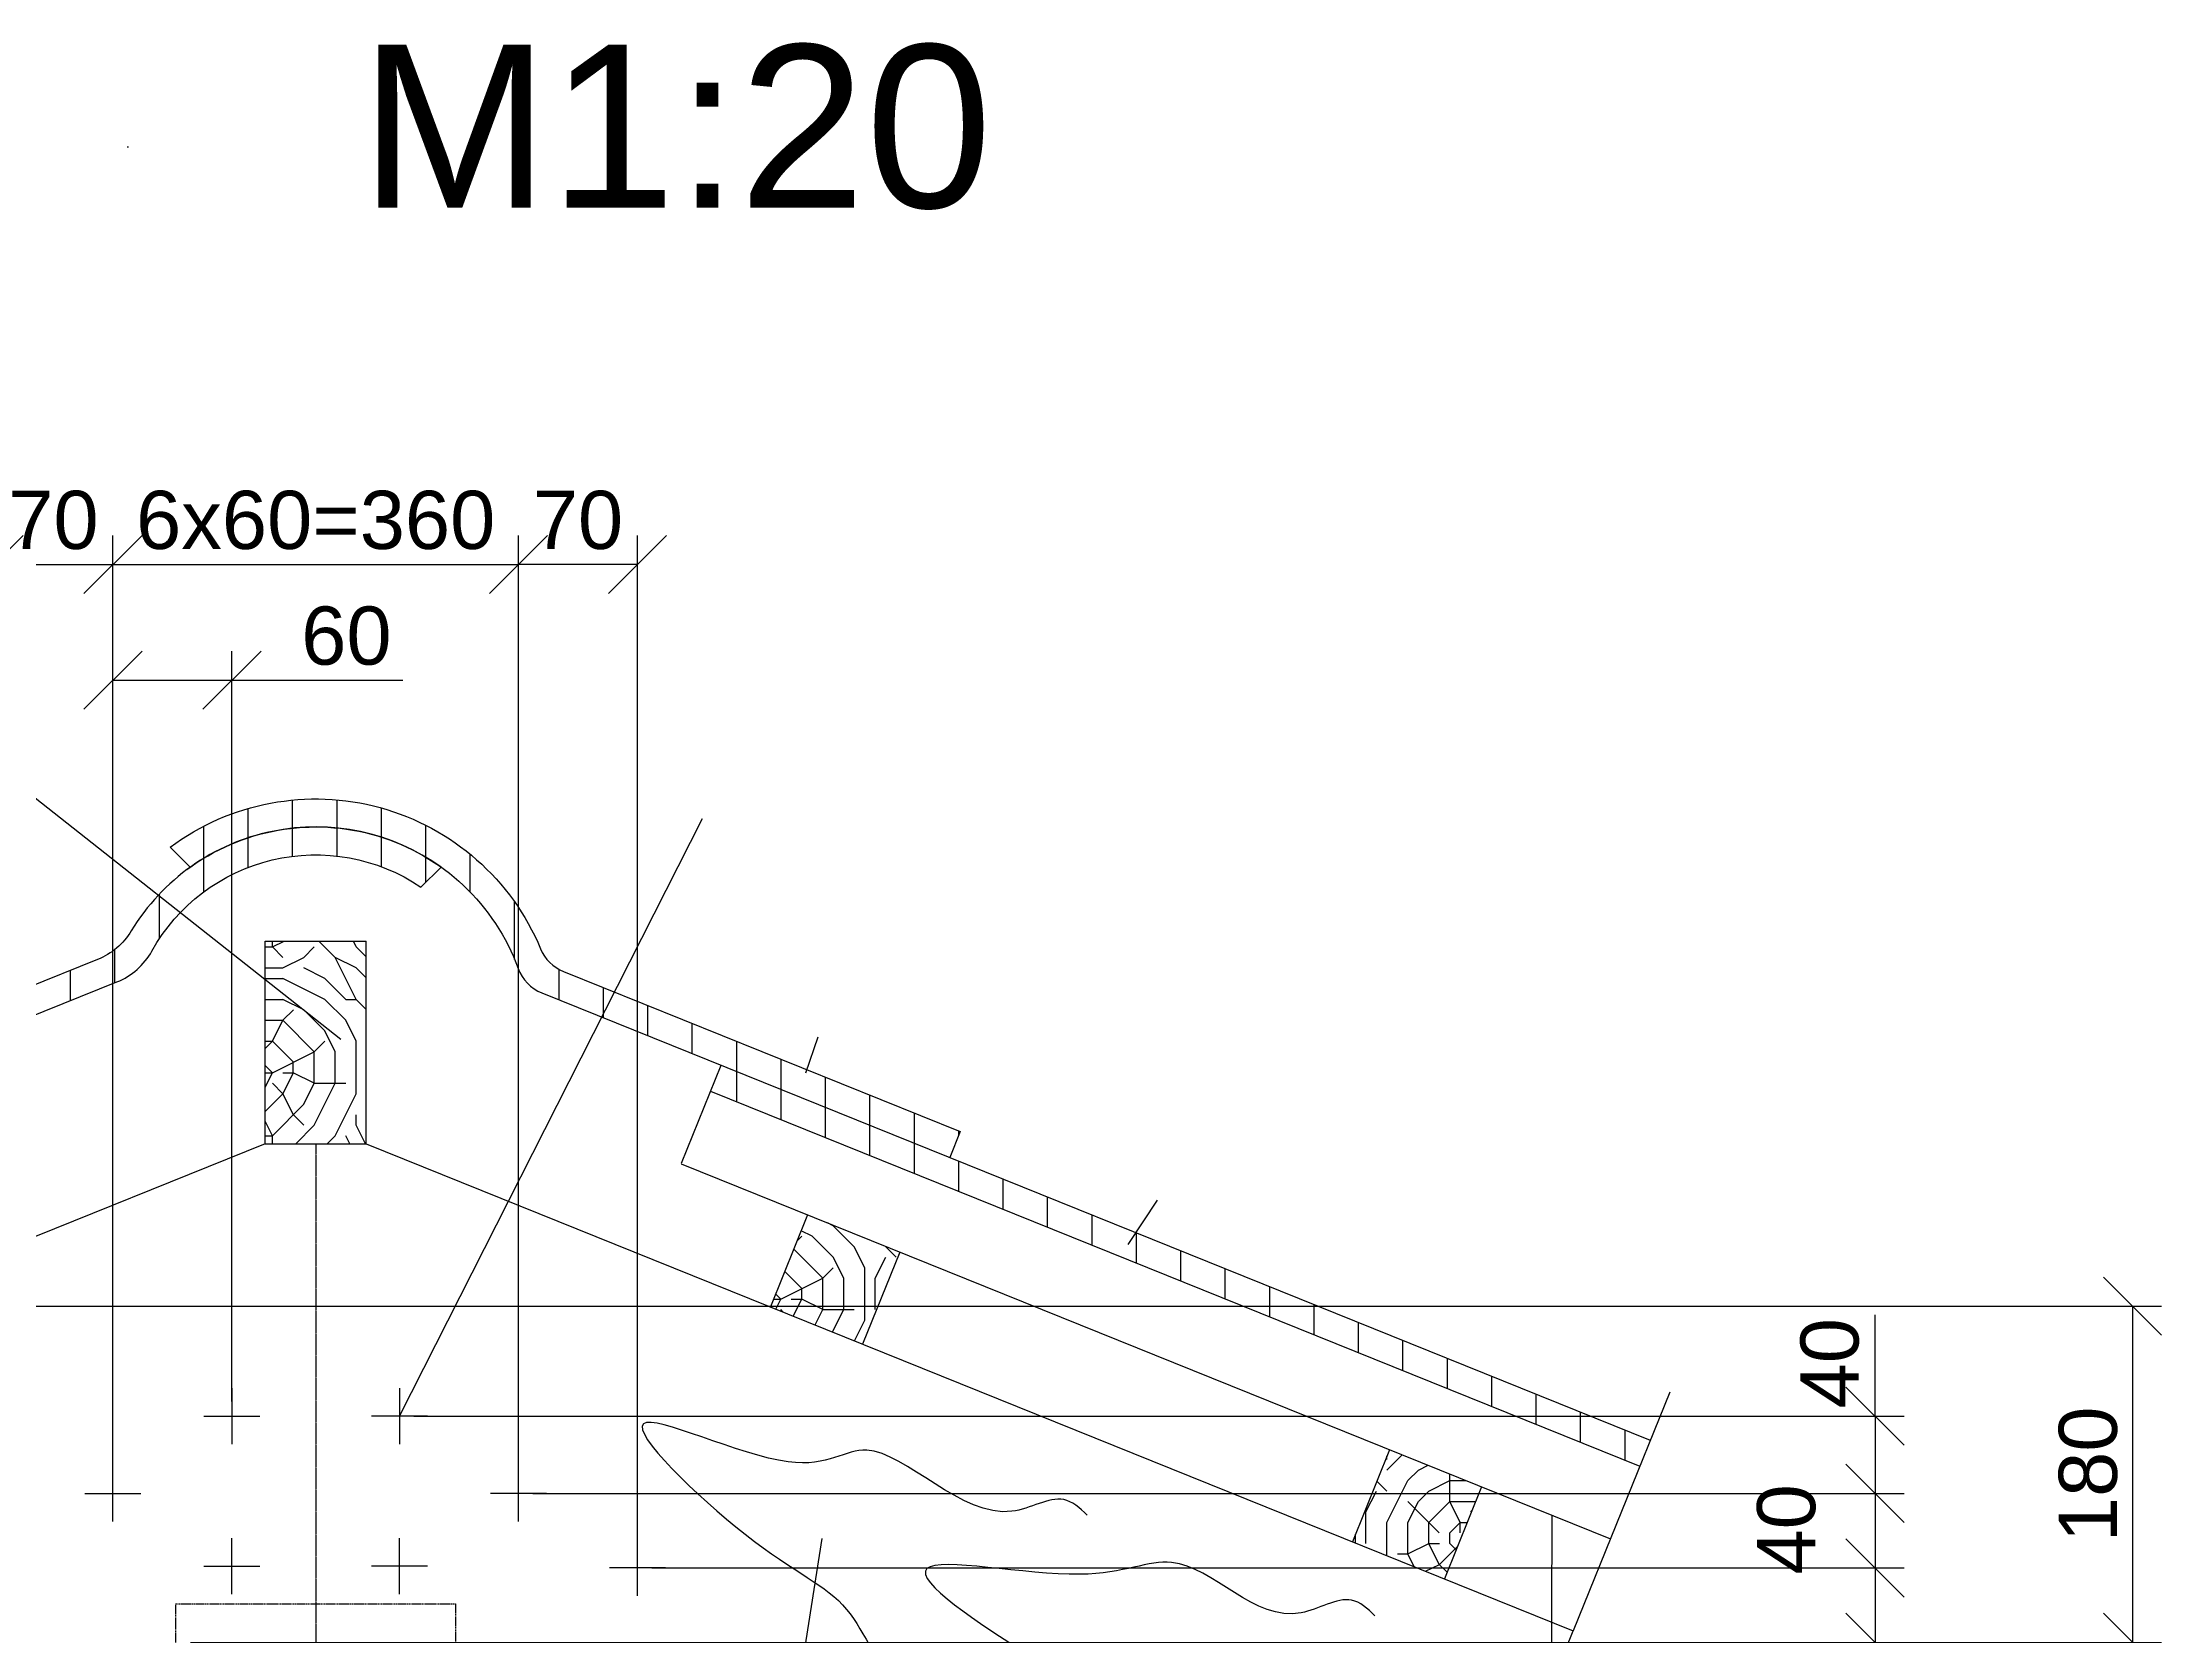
# Model space of a CAD drawing. Header units: millimetres. Extents: x -229914 to 856942, y -268655 to 87212.
# Drawn here: x 366815 to 375922, y -64992 to -58139 of the extents above; entities that cross this region are included whole.
import ezdxf

# ---------------------------------------------------------------- set-up
doc = ezdxf.new("R2010")
doc.units = ezdxf.units.MM
doc.linetypes.add('DASHDOT_axis', pattern=[24, 20, -1.5, 1, -1.5])
doc.linetypes.add('DASHED', pattern=[7, 5, -2, 0])
doc.styles.get("Standard").update_dxf_attribs({"font": 'arial.ttf'})
doc.styles.add('Аннотативный', font='arial.ttf')
doc.dimstyles.new('Копия Аннотативный', dxfattribs={"dimscale": 0, "dimtxt": 2.5, "dimasz": 2.5, "dimexe": 1.25, "dimexo": 0.625, "dimtad": 1, "dimtxsty": 'Аннотативный', "dimblk": 'OBLIQUE', "dimcen": 2.5, "dimadec": 0, "dimazin": 0, "dimtfac": 1, "dimtmove": 0, "dimatfit": 3, "dimldrblk": 'OBLIQUE', "dimfxl": 1, "dimarcsym": 0})
pattern_1 = [(90, (48188.97, -101192.93), (-190.86647, 0), [])]

# ---------------------------------------------------------------- blocks, each defined once
blk = doc.blocks.new('_Oblique')
at = {"color": 0, "linetype": 'ByBlock', "lineweight": -2}
blk.add_line((-0.5, -0.5), (0.5, 0.5), dxfattribs=at)
blk = doc.blocks.new('*D55')
at = {"color": 0, "linetype": 'ByBlock', "lineweight": -2, "transparency": 16777216}
for p, q in [((366607.1, -64634.7), (366607.1, -60259.1)), ((367118.5, -64314.3), (367118.5, -60259.1)), ((366607.1, -60384.1), (367118.5, -60384.1))]:
    blk.add_line(p, q, dxfattribs=at)
at = {"layer": 'Defpoints', "color": 0, "linetype": 'ByBlock', "transparency": 16777216}
for p in [(367118.5, -60384.1), (367118.5, -64376.8), (366607.1, -64697.2)]:
    blk.add_point(p, dxfattribs=at)
at = {"color": 0, "linetype": 'ByBlock', "lineweight": -2, "transparency": 16777216, "xscale": 250, "yscale": 250, "zscale": 250, "rotation": 180}
blk.add_blockref('_Oblique', (366607.1, -60384.1), dxfattribs=at)
at = {"color": 0, "linetype": 'ByBlock', "lineweight": -2, "transparency": 16777216, "xscale": 250, "yscale": 250, "zscale": 250}
blk.add_blockref('_Oblique', (367118.5, -60384.1), dxfattribs=at)
at = {"color": 0, "linetype": 'ByBlock', "lineweight": 25, "transparency": 16777216, "insert": (366862.8, -60193.9), "char_height": 250, "attachment_point": 5, "style": 'Аннотативный'}
blk.add_mtext('70', dxfattribs=at)
blk = doc.blocks.new('*D56')
at = {"color": 0, "linetype": 'ByBlock', "lineweight": -2, "transparency": 16777216}
for p, q in [((367118.5, -64314.3), (367118.5, -60756.3)), ((367629.9, -63982), (367629.9, -60756.3)), ((367118.5, -60881.3), (367629.9, -60881.3)), ((367629.9, -60881.3), (368363.5, -60881.3))]:
    blk.add_line(p, q, dxfattribs=at)
at = {"layer": 'Defpoints', "color": 0, "linetype": 'ByBlock', "transparency": 16777216}
for p in [(367629.9, -60881.3), (367629.9, -64044.5), (367118.5, -64376.8)]:
    blk.add_point(p, dxfattribs=at)
at = {"color": 0, "linetype": 'ByBlock', "lineweight": -2, "transparency": 16777216, "xscale": 250, "yscale": 250, "zscale": 250, "rotation": 180}
blk.add_blockref('_Oblique', (367118.5, -60881.3), dxfattribs=at)
at = {"color": 0, "linetype": 'ByBlock', "lineweight": -2, "transparency": 16777216, "xscale": 250, "yscale": 250, "zscale": 250}
blk.add_blockref('_Oblique', (367629.9, -60881.3), dxfattribs=at)
at = {"color": 0, "linetype": 'ByBlock', "lineweight": 25, "transparency": 16777216, "insert": (368121.7, -60691.2), "char_height": 250, "attachment_point": 5, "style": 'Аннотативный'}
blk.add_mtext('60', dxfattribs=at)
blk = doc.blocks.new('*D57')
at = {"color": 0, "linetype": 'ByBlock', "lineweight": -2, "transparency": 16777216}
for p, q in [((368861, -64314.3), (368861, -60259.1)), ((369372.4, -64634.7), (369372.4, -60259.1)), ((369372.4, -60384.1), (368861, -60384.1))]:
    blk.add_line(p, q, dxfattribs=at)
at = {"layer": 'Defpoints', "color": 0, "linetype": 'ByBlock', "transparency": 16777216}
for p in [(368861, -60384.1), (368861, -64376.8), (369372.4, -64697.2)]:
    blk.add_point(p, dxfattribs=at)
at = {"color": 0, "linetype": 'ByBlock', "lineweight": -2, "transparency": 16777216, "xscale": 250, "yscale": 250, "zscale": 250, "rotation": 180}
blk.add_blockref('_Oblique', (368861, -60384.1), dxfattribs=at)
at = {"color": 0, "linetype": 'ByBlock', "lineweight": -2, "transparency": 16777216, "xscale": 250, "yscale": 250, "zscale": 250}
blk.add_blockref('_Oblique', (369372.4, -60384.1), dxfattribs=at)
at = {"color": 0, "linetype": 'ByBlock', "lineweight": 25, "transparency": 16777216, "insert": (369116.7, -60193.9), "char_height": 250, "attachment_point": 5, "style": 'Аннотативный'}
blk.add_mtext('70', dxfattribs=at)
blk = doc.blocks.new('*D58')
at = {"color": 0, "linetype": 'ByBlock', "lineweight": -2, "transparency": 16777216}
for p, q in [((367118.5, -60321.6), (367118.5, -60259.1)), ((368861, -60321.6), (368861, -60259.1)), ((367118.5, -60384.1), (368861, -60384.1))]:
    blk.add_line(p, q, dxfattribs=at)
at = {"layer": 'Defpoints', "color": 0, "linetype": 'ByBlock', "transparency": 16777216}
for p in [(367118.5, -60384.1), (368861, -60384.1), (368861, -60384.1)]:
    blk.add_point(p, dxfattribs=at)
at = {"color": 0, "linetype": 'ByBlock', "lineweight": -2, "transparency": 16777216, "xscale": 250, "yscale": 250, "zscale": 250, "rotation": 180}
blk.add_blockref('_Oblique', (367118.5, -60384.1), dxfattribs=at)
at = {"color": 0, "linetype": 'ByBlock', "lineweight": -2, "transparency": 16777216, "xscale": 250, "yscale": 250, "zscale": 250}
blk.add_blockref('_Oblique', (368861, -60384.1), dxfattribs=at)
at = {"color": 0, "linetype": 'ByBlock', "lineweight": 25, "transparency": 16777216, "insert": (367989.7, -60193.8), "char_height": 250, "attachment_point": 5, "style": 'Аннотативный'}
blk.add_mtext('6x60=360', dxfattribs=at)
blk = doc.blocks.new('*D59')
at = {"color": 0, "linetype": 'ByBlock', "lineweight": -2, "transparency": 16777216}
for p, q in [((366097.9, -63572.2), (375922.4, -63572.2)), ((375797.4, -63572.2), (375797.4, -65017)), ((367451.1, -65017), (375922.4, -65017))]:
    blk.add_line(p, q, dxfattribs=at)
at = {"layer": 'Defpoints', "color": 0, "linetype": 'ByBlock', "transparency": 16777216}
for p in [(366035.4, -63572.2), (367388.6, -65017), (375797.4, -65017)]:
    blk.add_point(p, dxfattribs=at)
at = {"color": 0, "linetype": 'ByBlock', "lineweight": -2, "transparency": 16777216, "xscale": 250, "yscale": 250, "zscale": 250}
for p, rotation in [((375797.4, -63572.2), 90), ((375797.4, -65017), 270)]:
    blk.add_blockref('_Oblique', p, dxfattribs=dict(at, rotation=rotation))
at = {"color": 0, "linetype": 'ByBlock', "lineweight": 25, "transparency": 16777216, "insert": (375607.2, -64294.6), "char_height": 250, "attachment_point": 5, "rotation": 90, "style": 'Аннотативный'}
blk.add_mtext('180', dxfattribs=at)
blk = doc.blocks.new('*D60')
at = {"color": 0, "linetype": 'ByBlock', "lineweight": -2, "transparency": 16777216}
for p, q in [((368412.1, -64044.5), (374815.8, -64044.5)), ((374690.8, -64044.5), (374690.8, -64376.8)), ((368923.5, -64376.8), (374815.8, -64376.8))]:
    blk.add_line(p, q, dxfattribs=at)
at = {"layer": 'Defpoints', "color": 0, "linetype": 'ByBlock', "transparency": 16777216}
for p in [(368349.6, -64044.5), (368861, -64376.8), (374690.8, -64376.8)]:
    blk.add_point(p, dxfattribs=at)
at = {"color": 0, "linetype": 'ByBlock', "lineweight": -2, "transparency": 16777216, "xscale": 250, "yscale": 250, "zscale": 250}
for p, rotation in [((374690.8, -64044.5), 90), ((374690.8, -64376.8), 270)]:
    blk.add_blockref('_Oblique', p, dxfattribs=dict(at, rotation=rotation))
at = {"color": 0, "linetype": 'ByBlock', "lineweight": 25, "transparency": 16777216, "insert": (374496.9, -63817.3), "char_height": 250, "width": 1037.688, "attachment_point": 5, "rotation": 90, "style": 'Аннотативный'}
blk.add_mtext('40', dxfattribs=at)
blk = doc.blocks.new('*D61')
at = {"color": 0, "linetype": 'ByBlock', "lineweight": -2, "transparency": 16777216}
for p, q in [((368923.5, -64376.8), (374815.8, -64376.8)), ((374690.8, -64376.8), (374690.8, -64697.2)), ((369434.9, -64697.2), (374815.8, -64697.2))]:
    blk.add_line(p, q, dxfattribs=at)
at = {"layer": 'Defpoints', "color": 0, "linetype": 'ByBlock', "transparency": 16777216}
for p in [(368861, -64376.8), (369372.4, -64697.2), (374690.8, -64697.2)]:
    blk.add_point(p, dxfattribs=at)
at = {"color": 0, "linetype": 'ByBlock', "lineweight": -2, "transparency": 16777216, "xscale": 250, "yscale": 250, "zscale": 250}
for p, rotation in [((374690.8, -64376.8), 90), ((374690.8, -64697.2), 270)]:
    blk.add_blockref('_Oblique', p, dxfattribs=dict(at, rotation=rotation))
at = {"color": 0, "linetype": 'ByBlock', "lineweight": 25, "transparency": 16777216, "insert": (374310.5, -64531.5), "char_height": 250, "attachment_point": 5, "rotation": 90, "style": 'Аннотативный'}
blk.add_mtext('40', dxfattribs=at)
blk = doc.blocks.new('*D62')
at = {"color": 0, "linetype": 'ByBlock', "lineweight": -2, "transparency": 16777216}
for p, q in [((374690.8, -64697.2), (374690.8, -65017)), ((374753.3, -64697.2), (374815.8, -64697.2)), ((374690.8, -65017), (374690.8, -65759.3)), ((374753.3, -65017), (374815.8, -65017))]:
    blk.add_line(p, q, dxfattribs=at)
at = {"layer": 'Defpoints', "color": 0, "linetype": 'ByBlock', "transparency": 16777216}
for p in [(374690.8, -64697.2), (374690.8, -65017), (374690.8, -65017)]:
    blk.add_point(p, dxfattribs=at)
at = {"color": 0, "linetype": 'ByBlock', "lineweight": -2, "transparency": 16777216, "xscale": 250, "yscale": 250, "zscale": 250}
for p, rotation in [((374690.8, -64697.2), 90), ((374690.8, -65017), 270)]:
    blk.add_blockref('_Oblique', p, dxfattribs=dict(at, rotation=rotation))
at = {"color": 0, "linetype": 'ByBlock', "lineweight": 25, "transparency": 16777216, "insert": (374500.6, -65513.1), "char_height": 250, "attachment_point": 5, "rotation": 90, "style": 'Аннотативный'}
blk.add_mtext('40', dxfattribs=at)

msp = doc.modelspace()

# ---------------------------------------------------------------- hatches: boundary and pattern name
at = {"lineweight": 25}
h = msp.add_hatch(dxfattribs=at)
h.set_pattern_fill('ANSI31', color=256, scale=60.115424, angle=45)
h.set_pattern_definition(pattern_1)
h.paths.add_polyline_path([(367364.35333, -61599.04023), (367450.95455, -61684.67188, -0.4958235074), (368859.81556, -62120.27853, 0.2123042676), (368961.69827, -62225.61685), (370714.83714, -62933.32717), (370759.8434, -62821.83773), (369054.76279, -62133.52766, -0.20070989), (368955.79986, -62035.66024, 0.4881359817)])
h.paths.add_polyline_path([(367197.09989, -61958.80874, -0.1621940885), (367052.41952, -62081.97906), (365219.64281, -62821.83773), (365264.64907, -62933.32717), (367135.63878, -62178.0426, 0.17128168), (367285.6586, -62045.68067, -0.4397668063), (368441.5914, -61770.63877), (368528.53166, -61684.67188, 0.4368879141)])
h = msp.add_hatch(dxfattribs=at)
h.set_pattern_fill('TRONCO', color=256, scale=120.981772, style=0, pattern_type=2)
h.set_pattern_definition([(0, (354051.4, -73886), (901.73, 901.73), [270.52, -631.21]), (0, (354051.4, -73840.9), (901.73, 901.73), [270.52, -631.21]), (0, (354096.5, -73750.8), (901.73, 901.73), [180.346, -721.385]), (0, (354141.6, -73660.6), (901.73, 901.73), [135.26, -766.47]), (0, (354141.6, -73570.4), (901.73, 901.73), [90.173, -811.56]), (0, (353916.2, -73480.2), (901.73, 901.73), [45.087, -225.433, 45.087, -586.125]), (0, (354051.4, -73435.15), (901.73, 901.73), [45.087, -360.693, 135.26, -360.693]), (0, (354231.8, -73390.1), (901.73, 901.73), [45.087, -45.087, 45.087, -766.472]), (0, (354186.7, -73345), (901.73, 901.73), [45.087, -856.645]), (0, (354141.6, -73254.8), (901.73, 901.73), [135.26, -766.47]), (0, (354141.6, -73164.6), (901.73, 901.73), [180.346, -721.385]), (0, (354096.5, -73074.5), (901.73, 901.73), [225.433, -270.52, 45.087, -360.693]), (90, (353735.8, -73615.5), (-901.73, 901.73), [45.087, -90.173, 225.433, -541.039]), (90, (353780.9, -73525.3), (-901.73, 901.73), [45.087, -45.087, 135.26, -676.299]), (90, (353826, -73164.6), (-901.73, 901.73), [90.173, -811.56]), (90, (353871.1, -73525.3), (-901.73, 901.73), [180.346, -270.52, 45.087, -405.78]), (90, (353916.2, -73029.4), (-901.73, 901.73), [45.087, -856.645]), (90, (353961.25, -73480.2), (-901.73, 901.73), [135.26, -766.47]), (90, (354051.4, -73435.15), (-901.73, 901.73), [90.173, -811.56]), (90, (354141.6, -73435.15), (-901.73, 901.73), [45.087, -135.26, 135.26, -586.125]), (90, (354186.7, -73390.1), (-901.73, 901.73), [45.087, -856.645]), (90, (354231.8, -73570.4), (-901.73, 901.73), [126.242, -775.49]), (90, (354276.9, -73750.8), (-901.73, 901.73), [90.173, -811.56]), (90, (354367, -73390.1), (-901.73, 901.73), [45.087, -856.645]), (90, (354457.2, -73435.15), (-901.73, 901.73), [135.26, -766.47]), (90, (354547.4, -73435.15), (-901.73, 901.73), [135.26, -766.47]), (45, (354412.1, -73795.85), (1e-13, 901.731), [63.761, -63.761, 63.761, -1083.956]), (45, (354231.8, -73570.4), (1e-13, 901.731), [127.523, -1147.718]), (45, (353871.1, -73119.55), (1e-13, 901.731), [127.523, -1147.718]), (45, (354051.4, -73345), (1e-13, 901.731), [127.523, -1147.718]), (45, (354096.5, -73525.3), (1e-13, 901.731), [127.523, -1147.718]), (45, (354367.03, -73705.7), (1e-13, 901.731), [127.523, -1147.718]), (45, (354276.86, -73660.6), (1e-13, 901.731), [191.286, -1083.955]), (45, (354006.34, -73254.8), (1e-13, 901.731), [63.76, -1211.48]), (45, (353961.25, -73164.64), (1e-13, 901.731), [63.76, -1211.48]), (45, (354321.95, -73164.64), (1e-13, 901.731), [63.76, -1211.48]), (45, (353961.25, -73615.5), (1e-13, 901.731), [63.76, -1211.48]), (45, (354457.2, -73299.9), (1e-13, 901.731), [63.76, -1211.48]), (45, (354141.6, -73390.07), (1e-13, 901.731), [63.76, -1211.48]), (45, (354231.8, -73299.9), (1e-13, 901.731), [63.76, -1211.48]), (135, (354186.7, -73480.24), (-901.731, 1e-13), [63.761, -63.761, 191.286, -956.432]), (135, (354321.95, -73480.24), (-901.731, 1e-13), [63.76, -1211.48]), (135, (354321.95, -73795.85), (-901.731, 1e-13), [63.76, -1211.48]), (135, (354141.6, -73570.4), (-901.731, 1e-13), [63.76, -1211.48]), (135, (354276.86, -73390.07), (-901.731, 1e-13), [63.76, -1211.48]), (135, (354051.4, -73615.5), (-901.731, 1e-13), [63.76, -1211.48]), (135, (354412.1, -73615.5), (-901.731, 1e-13), [63.76, -1211.48]), (135, (353780.9, -73886), (-901.731, 1e-13), [63.76, -1211.48]), (135, (353826, -73840.93), (-901.731, 1e-13), [127.523, -1147.718]), (135, (353871.1, -73795.85), (-901.731, 1e-13), [127.523, -1147.718]), (135, (353961.25, -73795.85), (-901.731, 1e-13), [127.523, -1147.718]), (135, (354006.34, -73705.7), (-901.731, 1e-13), [127.523, -1147.718]), (135, (354367.03, -73345), (-901.731, 1e-13), [127.523, -1147.718]), (135, (354547.4, -73795.85), (-901.731, 1e-13), [127.523, -1147.718]), (135, (354592.46, -73074.46), (-901.731, 1e-13), [127.523, -1147.72]), (135, (354592.46, -73164.64), (-901.731, 1e-13), [127.523, -1147.72]), (135, (354502.3, -73209.7), (-901.731, 1e-13), [127.523, -1147.72]), (135, (353871.1, -73209.7), (-901.731, 1e-13), [191.286, -1083.955]), (135, (354457.2, -73299.9), (-901.731, 1e-13), [191.286, -1083.955]), (26.565, (353961.25, -73029.38), (901.731, 4e-07), [100.814, -1915.52]), (26.565, (353961.25, -73480.24), (901.731, 4e-07), [100.814, -1915.52]), (26.565, (354051.43, -73209.72), (901.731, 4e-07), [100.814, -1915.52]), (26.565, (354321.95, -73840.93), (901.731, 4e-07), [100.814, -1915.52]), (26.565, (354276.86, -73750.76), (901.731, 4e-07), [100.814, -1915.52]), (26.565, (354006.34, -73570.4), (901.731, 4e-07), [100.814, -1915.52]), (26.565, (354006.34, -73119.55), (901.731, 4e-07), [100.814, -1915.52]), (26.565, (354276.86, -73390.07), (901.731, 4e-07), [201.627, -1814.705]), (63.435, (354276.86, -73254.8), (5e-08, 901.731), [100.814, -1915.52]), (63.435, (354412.1, -73525.33), (5e-08, 901.731), [100.814, -1915.52]), (63.435, (353961.25, -73345), (5e-08, 901.731), [100.814, -1915.52]), (63.435, (353780.9, -73299.9), (5e-08, 901.731), [100.814, -1915.52]), (63.435, (354321.95, -73480.24), (5e-08, 901.731), [100.814, -1915.52]), (63.435, (354231.77, -73480.24), (5e-08, 901.731), [100.814, -1915.52]), (63.435, (353871.08, -73345), (5e-08, 901.731), [201.627, -1814.705]), (63.435, (354547.38, -73660.6), (5e-08, 901.731), [201.627, -1814.705]), (63.435, (354457.2, -73615.5), (5e-08, 901.731), [201.627, -1814.705]), (116.565, (353735.8, -73750.76), (-4e-07, 901.731), [100.814, -1915.52]), (116.565, (353735.8, -73254.8), (-4e-07, 901.731), [100.814, -1915.52]), (116.565, (353916.17, -73886), (-4e-07, 901.731), [100.814, -1915.52]), (116.565, (353826, -73074.46), (-4e-07, 901.731), [100.814, -1915.52]), (116.565, (353916.17, -73615.5), (-4e-07, 901.731), [100.814, -1915.52]), (116.565, (354096.5, -73525.33), (-4e-07, 901.731), [100.814, -1915.52]), (116.565, (354186.7, -73345), (-4e-07, 901.731), [100.814, -1915.52]), (116.565, (353780.9, -73705.67), (0.0003, 901.7315), [100.814, -1915.52]), (116.565, (354006.34, -73570.4), (-4e-07, 901.731), [100.814, -1915.52]), (116.565, (354276.86, -73660.6), (-4e-07, 901.731), [100.814, -1915.52]), (116.565, (354367.03, -73570.4), (-4e-07, 901.731), [100.814, -1915.52]), (116.565, (354547.38, -73299.9), (-4e-07, 901.731), [100.814, -1915.52]), (116.565, (353871.08, -73029.38), (-4e-07, 901.731), [100.814, -1915.52]), (116.565, (353735.8, -73074.46), (-4e-07, 901.731), [201.627, -1814.705]), (116.565, (353871.08, -73705.67), (-4e-07, 901.731), [201.627, -1814.705]), (153.435, (353735.8, -73840.93), (-901.731, 5e-08), [100.814, -1915.52]), (153.435, (354502.3, -73886), (-901.731, 5e-08), [100.814, -1915.52]), (153.435, (354457.2, -73435.15), (-901.731, 5e-08), [100.814, -1915.52]), (153.435, (354096.5, -73750.76), (-901.731, 5e-08), [100.814, -1915.52]), (153.435, (354051.43, -73840.93), (-901.731, 5e-08), [100.814, -1915.52]), (153.435, (354141.6, -73660.6), (-901.731, 5e-08), [100.814, -1915.52]), (153.435, (354412.1, -73119.55), (-901.731, 5e-08), [100.814, -1915.52]), (153.435, (354502.3, -73074.46), (-901.731, 5e-08), [201.627, -1814.705])])
h.paths.add_polyline_path([(368207.24047, -62002.36595), (367772.24574, -62002.36595), (367772.24574, -62874.03959), (368207.24047, -62874.03959)])
h = msp.add_hatch(dxfattribs=at)
h.set_pattern_fill('ANSI31', color=256, scale=60.115424, angle=45)
h.set_pattern_definition(pattern_1)
h.paths.add_polyline_path([(373725.0451, -64148.49345), (373680.03884, -64259.98288), (369686.4812, -62647.85619), (369731.48746, -62536.36676)])
h = msp.add_hatch(dxfattribs=at)
h.set_pattern_fill('TRONCO', color=256, scale=120.981772, style=0, pattern_type=2)
h.set_pattern_definition([(0, (357138.1, -74859.1), (901.73, 901.73), [270.52, -631.21]), (0, (357138.1, -74814), (901.73, 901.73), [270.52, -631.21]), (0, (357183.15, -74723.8), (901.73, 901.73), [180.346, -721.385]), (0, (357228.2, -74633.7), (901.73, 901.73), [135.26, -766.47]), (0, (357228.2, -74543.5), (901.73, 901.73), [90.173, -811.56]), (0, (357002.8, -74453.3), (901.73, 901.73), [45.087, -225.433, 45.087, -586.125]), (0, (357138.1, -74408.2), (901.73, 901.73), [45.087, -360.693, 135.26, -360.693]), (0, (357318.4, -74363.1), (901.73, 901.73), [45.087, -45.087, 45.087, -766.472]), (0, (357273.3, -74318.05), (901.73, 901.73), [45.087, -856.645]), (0, (357228.2, -74227.9), (901.73, 901.73), [135.26, -766.47]), (0, (357228.2, -74137.7), (901.73, 901.73), [180.346, -721.385]), (0, (357183.15, -74047.5), (901.73, 901.73), [225.433, -270.52, 45.087, -360.693]), (90, (356822.45, -74588.6), (-901.73, 901.73), [45.087, -90.173, 225.433, -541.039]), (90, (356867.5, -74498.4), (-901.73, 901.73), [45.087, -45.087, 135.26, -676.299]), (90, (356912.6, -74137.7), (-901.73, 901.73), [90.173, -811.56]), (90, (356957.7, -74498.4), (-901.73, 901.73), [180.346, -270.52, 45.087, -405.78]), (90, (357002.8, -74002.45), (-901.73, 901.73), [45.087, -856.645]), (90, (357047.9, -74453.3), (-901.73, 901.73), [135.26, -766.47]), (90, (357138.1, -74408.2), (-901.73, 901.73), [90.173, -811.56]), (90, (357228.2, -74408.2), (-901.73, 901.73), [45.087, -135.26, 135.26, -586.125]), (90, (357273.3, -74363.1), (-901.73, 901.73), [45.087, -856.645]), (90, (357318.4, -74543.5), (-901.73, 901.73), [126.242, -775.49]), (90, (357363.5, -74723.8), (-901.73, 901.73), [90.173, -811.56]), (90, (357453.7, -74363.1), (-901.73, 901.73), [45.087, -856.645]), (90, (357543.8, -74408.2), (-901.73, 901.73), [135.26, -766.47]), (90, (357634, -74408.2), (-901.73, 901.73), [135.26, -766.47]), (45, (357498.75, -74768.9), (1e-13, 901.731), [63.761, -63.761, 63.761, -1083.956]), (45, (357318.4, -74543.5), (1e-13, 901.731), [127.523, -1147.72]), (45, (356957.7, -74092.6), (1e-13, 901.731), [127.523, -1147.72]), (45, (357138.06, -74318.05), (1e-13, 901.731), [127.523, -1147.72]), (45, (357183.15, -74498.4), (1e-13, 901.731), [127.523, -1147.72]), (45, (357453.67, -74678.75), (1e-13, 901.731), [127.523, -1147.72]), (45, (357363.5, -74633.66), (1e-13, 901.731), [191.286, -1083.955]), (45, (357093, -74227.9), (1e-13, 901.731), [63.76, -1211.48]), (45, (357047.9, -74137.7), (1e-13, 901.731), [63.76, -1211.48]), (45, (357408.6, -74137.7), (1e-13, 901.731), [63.76, -1211.48]), (45, (357047.9, -74588.6), (1e-13, 901.731), [63.76, -1211.48]), (45, (357543.84, -74272.97), (1e-13, 901.731), [63.76, -1211.48]), (45, (357228.23, -74363.14), (1e-13, 901.731), [63.76, -1211.48]), (45, (357318.4, -74272.97), (1e-13, 901.731), [63.76, -1211.48]), (135, (357273.3, -74453.3), (-901.731, 1e-13), [63.761, -63.761, 191.286, -956.432]), (135, (357408.6, -74453.3), (-901.731, 1e-13), [63.76, -1211.48]), (135, (357408.6, -74768.9), (-901.731, 1e-13), [63.76, -1211.48]), (135, (357228.23, -74543.5), (-901.731, 1e-13), [63.76, -1211.48]), (135, (357363.5, -74363.14), (-901.731, 1e-13), [63.76, -1211.48]), (135, (357138.06, -74588.6), (-901.731, 1e-13), [63.76, -1211.48]), (135, (357498.75, -74588.6), (-901.731, 1e-13), [63.76, -1211.48]), (135, (356867.54, -74859.1), (-901.731, 1e-13), [63.76, -1211.48]), (135, (356912.6, -74814), (-901.731, 1e-13), [127.523, -1147.718]), (135, (356957.7, -74768.9), (-901.731, 1e-13), [127.523, -1147.718]), (135, (357047.9, -74768.9), (-901.731, 1e-13), [127.523, -1147.718]), (135, (357093, -74678.75), (-901.731, 1e-13), [127.523, -1147.72]), (135, (357453.67, -74318.05), (-901.731, 1e-13), [127.523, -1147.72]), (135, (357634, -74768.9), (-901.731, 1e-13), [127.523, -1147.72]), (135, (357679.1, -74047.53), (-901.731, 1e-13), [127.523, -1147.72]), (135, (357679.1, -74137.7), (-901.731, 1e-13), [127.523, -1147.72]), (135, (357588.9, -74182.8), (-901.731, 1e-13), [127.523, -1147.72]), (135, (356957.7, -74182.8), (-901.731, 1e-13), [191.286, -1083.955]), (135, (357543.84, -74272.97), (-901.731, 1e-13), [191.286, -1083.955]), (26.565, (357047.9, -74002.45), (901.731, 4e-07), [100.814, -1915.52]), (26.565, (357047.9, -74453.3), (901.731, 4e-07), [100.814, -1915.52]), (26.565, (357138.06, -74182.8), (901.731, 4e-07), [100.814, -1915.52]), (26.565, (357408.58, -74814), (901.731, 4e-07), [100.814, -1915.52]), (26.565, (357363.5, -74723.83), (901.731, 4e-07), [100.814, -1915.52]), (26.565, (357092.97, -74543.5), (901.731, 4e-07), [100.814, -1915.52]), (26.565, (357092.97, -74092.62), (901.731, 4e-07), [100.814, -1915.52]), (26.565, (357363.5, -74363.14), (901.731, 4e-07), [201.627, -1814.705]), (63.435, (357363.5, -74227.9), (5e-08, 901.731), [100.814, -1915.52]), (63.435, (357498.75, -74498.4), (5e-08, 901.731), [100.814, -1915.52]), (63.435, (357047.9, -74318.05), (5e-08, 901.731), [100.814, -1915.52]), (63.435, (356867.54, -74272.97), (5e-08, 901.731), [100.814, -1915.52]), (63.435, (357408.58, -74453.3), (5e-08, 901.731), [100.814, -1915.52]), (63.435, (357318.4, -74453.3), (5e-08, 901.731), [100.814, -1915.52]), (63.435, (356957.7, -74318.05), (5e-08, 901.731), [201.627, -1814.705]), (63.435, (357634, -74633.66), (5e-08, 901.731), [201.627, -1814.705]), (63.435, (357543.84, -74588.57), (5e-08, 901.731), [201.627, -1814.705]), (116.565, (356822.45, -74723.83), (-4e-07, 901.731), [100.814, -1915.52]), (116.565, (356822.45, -74227.9), (-4e-07, 901.731), [100.814, -1915.52]), (116.565, (357002.8, -74859.1), (-4e-07, 901.731), [100.814, -1915.52]), (116.565, (356912.63, -74047.53), (-4e-07, 901.731), [100.814, -1915.52]), (116.565, (357002.8, -74588.57), (-4e-07, 901.731), [100.814, -1915.52]), (116.565, (357183.15, -74498.4), (-4e-07, 901.731), [100.814, -1915.52]), (116.565, (357273.3, -74318.05), (-4e-07, 901.731), [100.814, -1915.52]), (116.565, (356867.54, -74678.75), (0.0003, 901.7315), [100.814, -1915.52]), (116.565, (357092.97, -74543.5), (-4e-07, 901.731), [100.814, -1915.52]), (116.565, (357363.5, -74633.66), (-4e-07, 901.731), [100.814, -1915.52]), (116.565, (357453.67, -74543.5), (-4e-07, 901.731), [100.814, -1915.52]), (116.565, (357634, -74272.97), (-4e-07, 901.731), [100.814, -1915.52]), (116.565, (356957.7, -74002.45), (-4e-07, 901.731), [100.814, -1915.52]), (116.565, (356822.45, -74047.53), (-4e-07, 901.731), [201.627, -1814.705]), (116.565, (356957.7, -74678.75), (-4e-07, 901.731), [201.627, -1814.705]), (153.435, (356822.45, -74814), (-901.731, 5e-08), [100.814, -1915.52]), (153.435, (357588.93, -74859.1), (-901.731, 5e-08), [100.814, -1915.52]), (153.435, (357543.84, -74408.23), (-901.731, 5e-08), [100.814, -1915.52]), (153.435, (357183.15, -74723.83), (-901.731, 5e-08), [100.814, -1915.52]), (153.435, (357138.06, -74814), (-901.731, 5e-08), [100.814, -1915.52]), (153.435, (357228.23, -74633.66), (-901.731, 5e-08), [100.814, -1915.52]), (153.435, (357498.75, -74092.62), (-901.731, 5e-08), [100.814, -1915.52]), (153.435, (357588.93, -74047.53), (-901.731, 5e-08), [201.627, -1814.705])])
h.paths.add_polyline_path([(370499.6144, -63339.14469), (370103.82692, -63179.37247), (369944.0547, -63575.15995), (370339.84218, -63734.93217)])
h = msp.add_hatch(dxfattribs=at)
h.set_pattern_fill('TRONCO', color=256, scale=120.981772, style=0, pattern_type=2)
h.set_pattern_definition([(0, (349327.7, -75864.3), (901.73, 901.73), [270.52, -631.212]), (0, (349327.7, -75819.2), (901.73, 901.73), [270.52, -631.212]), (0, (349372.8, -75729.1), (901.73, 901.73), [180.346, -721.385]), (0, (349417.9, -75638.9), (901.73, 901.73), [135.26, -766.472]), (0, (349417.9, -75548.7), (901.73, 901.73), [90.173, -811.558]), (0, (349192.4, -75458.5), (901.73, 901.73), [45.087, -225.433, 45.087, -586.125]), (0, (349327.7, -75413.5), (901.73, 901.73), [45.087, -360.693, 135.26, -360.693]), (0, (349508, -75368.4), (901.73, 901.73), [45.087, -45.087, 45.087, -766.472]), (0, (349462.9, -75323.3), (901.73, 901.73), [45.087, -856.645]), (0, (349417.9, -75233.1), (901.73, 901.73), [135.26, -766.472]), (0, (349417.9, -75142.9), (901.73, 901.73), [180.346, -721.385]), (0, (349372.8, -75052.8), (901.73, 901.73), [225.433, -270.52, 45.087, -360.693]), (90, (349012.1, -75593.8), (-901.73, 901.73), [45.087, -90.173, 225.433, -541.039]), (90, (349057.2, -75503.6), (-901.73, 901.73), [45.087, -45.087, 135.26, -676.299]), (90, (349102.25, -75142.9), (-901.73, 901.73), [90.173, -811.558]), (90, (349147.3, -75503.6), (-901.73, 901.73), [180.346, -270.52, 45.087, -405.779]), (90, (349192.4, -75007.7), (-901.73, 901.73), [45.087, -856.645]), (90, (349237.5, -75458.5), (-901.73, 901.73), [135.26, -766.472]), (90, (349327.7, -75413.5), (-901.73, 901.73), [90.173, -811.558]), (90, (349417.9, -75413.5), (-901.73, 901.73), [45.087, -135.26, 135.26, -586.125]), (90, (349462.9, -75368.4), (-901.73, 901.73), [45.087, -856.645]), (90, (349508, -75548.7), (-901.73, 901.73), [126.242, -775.49]), (90, (349553.1, -75729.1), (-901.73, 901.73), [90.173, -811.558]), (90, (349643.3, -75368.4), (-901.73, 901.73), [45.087, -856.645]), (90, (349733.5, -75413.5), (-901.73, 901.73), [135.26, -766.472]), (90, (349823.6, -75413.5), (-901.73, 901.73), [135.26, -766.472]), (45, (349688.4, -75774.15), (1e-13, 901.731), [63.761, -63.761, 63.761, -1083.956]), (45, (349508, -75548.7), (1e-13, 901.731), [127.523, -1147.718]), (45, (349147.34, -75097.85), (1e-13, 901.731), [127.523, -1147.718]), (45, (349327.7, -75323.3), (1e-13, 901.731), [127.523, -1147.718]), (45, (349372.8, -75503.6), (1e-13, 901.731), [127.523, -1147.718]), (45, (349643.3, -75684), (1e-13, 901.731), [127.523, -1147.718]), (45, (349553.1, -75638.9), (1e-13, 901.731), [191.286, -1083.955]), (45, (349282.6, -75233.1), (1e-13, 901.731), [63.76, -1211.48]), (45, (349237.5, -75142.94), (1e-13, 901.731), [63.76, -1211.48]), (45, (349598.2, -75142.94), (1e-13, 901.731), [63.76, -1211.48]), (45, (349237.5, -75593.8), (1e-13, 901.731), [63.76, -1211.48]), (45, (349733.46, -75278.2), (1e-13, 901.731), [63.76, -1211.48]), (45, (349417.86, -75368.4), (1e-13, 901.731), [63.76, -1211.48]), (45, (349508, -75278.2), (1e-13, 901.731), [63.76, -1211.48]), (135, (349462.94, -75458.54), (-901.731, 1e-13), [63.761, -63.761, 191.286, -956.432]), (135, (349598.2, -75458.54), (-901.731, 1e-13), [63.76, -1211.48]), (135, (349598.2, -75774.15), (-901.731, 1e-13), [63.76, -1211.48]), (135, (349417.86, -75548.7), (-901.731, 1e-13), [63.76, -1211.48]), (135, (349553.1, -75368.4), (-901.731, 1e-13), [63.76, -1211.48]), (135, (349327.7, -75593.8), (-901.731, 1e-13), [63.76, -1211.48]), (135, (349688.4, -75593.8), (-901.731, 1e-13), [63.76, -1211.48]), (135, (349057.16, -75864.3), (-901.731, 1e-13), [63.76, -1211.48]), (135, (349102.25, -75819.23), (-901.731, 1e-13), [127.523, -1147.718]), (135, (349147.34, -75774.15), (-901.731, 1e-13), [127.523, -1147.718]), (135, (349237.5, -75774.15), (-901.731, 1e-13), [127.523, -1147.718]), (135, (349282.6, -75684), (-901.731, 1e-13), [127.523, -1147.718]), (135, (349643.3, -75323.3), (-901.731, 1e-13), [127.523, -1147.718]), (135, (349823.64, -75774.15), (-901.731, 1e-13), [127.523, -1147.718]), (135, (349868.7, -75052.76), (-901.731, 1e-13), [127.523, -1147.718]), (135, (349868.7, -75142.94), (-901.731, 1e-13), [127.523, -1147.718]), (135, (349778.55, -75188), (-901.731, 1e-13), [127.523, -1147.718]), (135, (349147.34, -75188), (-901.731, 1e-13), [191.286, -1083.955]), (135, (349733.46, -75278.2), (-901.731, 1e-13), [191.286, -1083.955]), (26.565, (349237.5, -75007.68), (901.7314, 4e-07), [100.814, -1915.52]), (26.565, (349237.5, -75458.54), (901.7314, 4e-07), [100.814, -1915.52]), (26.565, (349327.7, -75188.02), (901.7314, 4e-07), [100.814, -1915.52]), (26.565, (349598.2, -75819.23), (901.7314, 4e-07), [100.814, -1915.52]), (26.565, (349553.1, -75729.06), (901.7314, 4e-07), [100.814, -1915.52]), (26.565, (349282.6, -75548.7), (901.7314, 4e-07), [100.814, -1915.52]), (26.565, (349282.6, -75097.85), (901.7314, 4e-07), [100.814, -1915.52]), (26.565, (349553.1, -75368.37), (901.7314, 4e-07), [201.627, -1814.705]), (63.435, (349553.1, -75233.1), (5e-08, 901.7314), [100.814, -1915.52]), (63.435, (349688.38, -75503.63), (5e-08, 901.7314), [100.814, -1915.52]), (63.435, (349237.5, -75323.3), (5e-08, 901.7314), [100.814, -1915.52]), (63.435, (349057.16, -75278.2), (5e-08, 901.7314), [100.814, -1915.52]), (63.435, (349598.2, -75458.54), (5e-08, 901.7314), [100.814, -1915.52]), (63.435, (349508.03, -75458.54), (5e-08, 901.7314), [100.814, -1915.52]), (63.435, (349147.34, -75323.3), (5e-08, 901.7314), [201.627, -1814.705]), (63.435, (349823.64, -75638.9), (5e-08, 901.7314), [201.627, -1814.705]), (63.435, (349733.46, -75593.8), (5e-08, 901.7314), [201.627, -1814.705]), (116.565, (349012.08, -75729.06), (-4e-07, 901.7314), [100.814, -1915.52]), (116.565, (349012.08, -75233.1), (-4e-07, 901.7314), [100.814, -1915.52]), (116.565, (349192.42, -75864.32), (-4e-07, 901.7314), [100.814, -1915.52]), (116.565, (349102.25, -75052.76), (-4e-07, 901.7314), [100.814, -1915.52]), (116.565, (349192.42, -75593.8), (-4e-07, 901.7314), [100.814, -1915.52]), (116.565, (349372.77, -75503.63), (-4e-07, 901.7314), [100.814, -1915.52]), (116.565, (349462.94, -75323.3), (-4e-07, 901.7314), [100.814, -1915.52]), (116.565, (349057.16, -75683.98), (0.0003, 901.7315), [100.814, -1915.52]), (116.565, (349282.6, -75548.7), (-4e-07, 901.7314), [100.814, -1915.52]), (116.565, (349553.1, -75638.9), (-4e-07, 901.7314), [100.814, -1915.52]), (116.565, (349643.3, -75548.7), (-4e-07, 901.7314), [100.814, -1915.52]), (116.565, (349823.64, -75278.2), (-4e-07, 901.7314), [100.814, -1915.52]), (116.565, (349147.34, -75007.68), (-4e-07, 901.7314), [100.814, -1915.52]), (116.565, (349012.08, -75052.76), (-4e-07, 901.7314), [201.627, -1814.705]), (116.565, (349147.34, -75683.98), (-4e-07, 901.7314), [201.627, -1814.705]), (153.435, (349012.08, -75819.23), (-901.7314, 5e-08), [100.814, -1915.52]), (153.435, (349778.55, -75864.32), (-901.7314, 5e-08), [100.814, -1915.52]), (153.435, (349733.46, -75413.46), (-901.7314, 5e-08), [100.814, -1915.52]), (153.435, (349372.77, -75729.06), (-901.7314, 5e-08), [100.814, -1915.52]), (153.435, (349327.7, -75819.23), (-901.7314, 5e-08), [100.814, -1915.52]), (153.435, (349417.86, -75638.9), (-901.7314, 5e-08), [100.814, -1915.52]), (153.435, (349688.38, -75097.85), (-901.7314, 5e-08), [100.814, -1915.52]), (153.435, (349778.55, -75052.76), (-901.7314, 5e-08), [201.627, -1814.705])])
h.paths.add_polyline_path([(372604.42887, -64188.82006), (373000.21635, -64348.59228), (372840.44414, -64744.37976), (372444.65665, -64584.60755)])

# ---------------------------------------------------------------- linework, layer by layer
for p, q in [((367772.24574, -62874.03959), (367772.24574, -62002.36595)), ((367772.24574, -62874.03959), (367772.24574, -62002.36595)), ((367772.24574, -62002.36595), (368207.24047, -62002.36595)), ((368207.24047, -62874.03959), (368207.24047, -62002.36595)), ((369561.66695, -62957.04586), (369731.48746, -62536.36676)), ((369686.4812, -62647.85619), (373680.03884, -64259.98288)), ((367772.24574, -62874.03959), (362585.2371, -64967.94077)), ((367772.24574, -62874.03959), (362585.2371, -64967.94077)), ((367772.24574, -62874.03959), (368207.24047, -62874.03959)), ((368207.24047, -62874.03959), (373394.2491, -64967.94077)), ((368207.24047, -62874.03959), (373394.2491, -64967.94077)), ((369560.46368, -62960.0266), (373554.02132, -64572.15329)), ((370103.82692, -63179.37247), (369944.0547, -63575.15995)), ((370499.6144, -63339.14469), (370339.84218, -63734.93217)), ((367629.90873, -63924.31288), (367629.90873, -64164.77458)), ((368349.57747, -63924.31288), (368349.57747, -64164.77458)), ((373808.4293, -63941.93425), (373394.2491, -64967.94077)), ((367509.67789, -64044.54373), (367750.13958, -64044.54373)), ((368469.80832, -64044.54373), (368229.34663, -64044.54373)), ((372604.42887, -64188.82006), (372444.65665, -64584.60755)), ((367118.51693, -64497.00359), (367118.51693, -64256.5419)), ((368860.96927, -64497.00359), (368860.96927, -64256.5419)), ((366998.28609, -64376.77275), (367238.74778, -64376.77275)), ((368981.20012, -64376.77275), (368740.73843, -64376.77275)), ((373000.21635, -64348.59228), (372840.44414, -64744.37976)), ((367629.90873, -64809.27482), (367629.90873, -64568.81313)), ((368349.57747, -64809.27482), (368349.57747, -64568.81313)), ((369372.36138, -64817.38574), (369372.36138, -64576.92404)), ((367509.67789, -64689.04397), (367750.13958, -64689.04397)), ((368469.80832, -64689.04397), (368229.34663, -64689.04397)), ((369492.59223, -64697.15489), (369252.13054, -64697.15489))]:
    msp.add_line(p, q, dxfattribs=at)
at = {"linetype": 'ByBlock', "lineweight": 25}
msp.add_line((374690.78152, -64044.54373), (374690.78152, -63609.83101), dxfattribs=at)
at = {"linetype": 'DASHED', "lineweight": 25}
for p, q in [((367388.58887, -65064.53195), (367388.58887, -64852.20376)), ((367388.58887, -64852.20376), (368590.89734, -64852.20376)), ((368590.89734, -64852.20376), (368590.89734, -65064.53195))]:
    msp.add_line(p, q, dxfattribs=at)
msp.add_lwpolyline([(367179.8208, -58588.65649), (367185.8208, -58588.65649)])
at = {"linetype": 'ByBlock', "lineweight": 25}
for points in [[(368097.09434, -62425.72468), (366511.27206, -61173.77481)], [(368349.57747, -64044.54373), (369652.52045, -61475.35573)], [(370096.00986, -62568.70565), (370148.34996, -62414.91991)], [(371480.5464, -63306.38125), (371607.29397, -63116.70058)], [(373302.49458, -64473.23262), (373294.12946, -66573.02256)], [(370164.36859, -64570.31525), (369680.86891, -67658.07159)]]:
    msp.add_lwpolyline(points, dxfattribs=at)
at = {"lineweight": 25}
for points in [[(367450.95455, -61684.67188), (367364.35333, -61599.04023, -0.4881359817), (368955.79986, -62035.66024, 0.20070989), (369054.76279, -62133.52766), (370759.8434, -62821.83773), (370714.83714, -62933.32717), (370714.83714, -62933.32717)], [(362254.4411, -64148.49345), (367135.63878, -62178.0426, 0.17128168), (367285.6586, -62045.68067, -0.4397668063), (368441.5914, -61770.63877), (368528.53166, -61684.67188, 0.4368879141), (367197.09989, -61958.80874, -0.1621940885), (367052.41952, -62081.97906), (365219.64281, -62821.83773), (365264.64907, -62933.32717)], [(367436.19872, -61695.44405, -0.5019814143), (368859.81556, -62120.27853, 0.2123042676), (368961.69827, -62225.61685), (373725.0451, -64148.49345)]]:
    msp.add_lwpolyline(points, format="xyb", dxfattribs=at)
at = {"linetype": 'DASHDOT_axis', "lineweight": 25}
msp.add_lwpolyline([(367989.7431, -62874.03959), (367989.7431, -68563.16539)], dxfattribs=at)
at = {"lineweight": 25}
msp.add_lwpolyline([(372687.65359, -66718.31804), (373394.2491, -64967.94077)], dxfattribs=at)
for points in [[(371304.96617, -64470.85568), (371272.91329, -64438.56929), (371182.93636, -64360.63938), (370855.10821, -64585.93846), (370390.81428, -64043.52032), (370110.46542, -64359.82383), (369074.11263, -63855.5682), (369930.62496, -64681.25465), (370303.29263, -64810.08724), (370435.38872, -65242.1185), (370754.19023, -65295.83327), (370804.10787, -65383.97322), (370810.04458, -65400.20193)], [(372541.86524, -64903.42957), (372509.81236, -64871.14318), (372419.83543, -64793.21327), (372092.00728, -65018.51235), (371747.10131, -64558.1575), (371347.36449, -64792.39772), (370286.39075, -64568.95574), (371147.66703, -65143.94756), (371499.64769, -65297.09246), (371547.76865, -65735.36478), (371991.0893, -65728.40716), (372041.00694, -65816.54711), (372150.79621, -65901.20491)]]:
    msp.add_open_spline(points, degree=3, knots=[7.7216214202, 7.7216214202, 7.7216214202, 7.7216214202, 9.8038090502, 13.5224784332, 23.4647410022, 29.017570257, 35.6919221248, 42.6258424381, 49.9861399776, 56.8417312402, 61.8959482379, 62.9127696942, 62.9127696942, 62.9127696942, 62.9127696942], dxfattribs=at)

# ---------------------------------------------------------------- texts
at = {"lineweight": 25, "insert": (367907.43122, -58149.89344), "char_height": 700, "attachment_point": 1}
msp.add_mtext_dynamic_manual_height_columns(' М1:20', width=3115.7999981, gutter_width=8.9979, heights=[0], dxfattribs=at)

# ---------------------------------------------------------------- dimensions: what is measured, and where the dimension line sits
at = {"linetype": 'ByBlock', "lineweight": 25}
for base, p1, p2, text, picture, middle in [((367118.51693, -60384.07145), (366607.12482, -64697.15489), (367118.51693, -64376.77275), '70', '*D55', (366862.82088, -60193.92821)), ((368860.96927, -60384.07145), (367118.51693, -60384.07145), (368860.96927, -60384.07145), '6x60=360', '*D58', (367989.7431, -60193.84294))]:
    dim = msp.add_linear_dim(base=base, p1=p1, p2=p2, text=text, dimstyle='Копия Аннотативный', dxfattribs=at)
    dim.commit()
    dim.dimension.update_dxf_attribs({"geometry": picture, "text_midpoint": middle})
for base, p1, p2, angle, text, picture, middle in [((368860.96927, -60384.07145), (369372.36138, -64697.15489), (368860.96927, -64376.77275), 180, '70', '*D57', (369116.66533, -60193.92821)), ((375797.37757, -65016.96894), (366035.43151, -63572.16422), (367388.58887, -65016.96894), 90, '180', '*D59', (375607.23432, -64294.56658)), ((374690.78152, -65016.96894), (374690.78152, -64697.15489), (374690.78152, -65016.96894), 90, '40', '*D62', (374500.63827, -65513.13197))]:
    dim = msp.add_linear_dim(base=base, p1=p1, p2=p2, angle=angle, text=text, dimstyle='Копия Аннотативный', dxfattribs=at)
    dim.commit()
    dim.dimension.update_dxf_attribs({"geometry": picture, "text_midpoint": middle})
dim = msp.add_linear_dim(base=(367629.90873, -60881.30531), p1=(367118.51693, -64376.77275), p2=(367629.90873, -64044.54373), text='60', dimstyle='Копия Аннотативный', dxfattribs=at)
dim.commit()
dim.dimension.update_dxf_attribs({"geometry": '*D56', "text_midpoint": (368121.72319, -60881.30531), "dimtype": 160})
for base, p1, p2, override, picture, middle in [((374690.78152, -64376.77275), (368349.57747, -64044.54373), (368860.96927, -64376.77275), {"dimtmove": 1}, '*D60', (374687.03152, -63817.28073)), ((374690.78152, -64697.15489), (368860.96927, -64376.77275), (369372.36138, -64697.15489), {"dimtmove": 2}, '*D61', (374500.63827, -64531.50518))]:
    dim = msp.add_linear_dim(base=base, p1=p1, p2=p2, angle=90, text='40', dimstyle='Копия Аннотативный', override=override, dxfattribs=at)
    dim.commit()
    dim.dimension.update_dxf_attribs({"geometry": picture, "text_midpoint": middle, "dimtype": 160})

doc.saveas('drawing.dxf')
